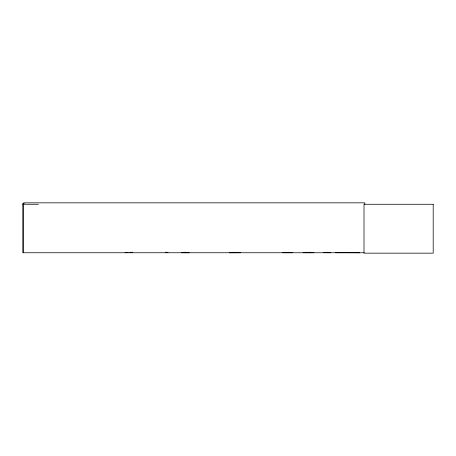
<?xml version="1.0" encoding="UTF-8"?>
<svg xmlns="http://www.w3.org/2000/svg" width="456" height="456" viewBox="0 0 456 456"><rect width="100%" height="100%" fill="white"/><g stroke="black" fill="none" stroke-linecap="round" stroke-linejoin="round"><path stroke-width="0.68" d="M188.921 252.749L181.585 252.732L181.591 252.345M359.482 252.362L359.493 252.738L346.246 252.533M359.459 252.738L346.212 252.738M188.921 252.698L188.921 252.345M229.602 252.749L240.489 252.709M235.33 252.687L235.376 252.345M303.086 252.698L313.956 252.709M303.445 252.698L303.474 252.379M229.807 252.698L229.841 252.379L229.875 252.749M307.618 252.698L307.657 252.379M24.225 203.353L22.8 203.353L22.8 252.749L364.105 252.749M22.8 204.271L38.441 204.271M283.005 252.43L292.142 252.43M336.038 252.43L345.163 252.43M282.988 252.561L292.159 252.55M336.021 252.55L345.186 252.561M346.212 252.63L359.493 252.63M282.994 252.721L292.148 252.721M323.287 252.647L330.617 252.732L330.617 252.345M336.026 252.721L345.175 252.721M313.677 252.647L313.631 252.749M364.817 204.271L364.817 202.84L23.604 202.84L23.604 252.749M327.077 252.242L327.077 252.749M326.827 252.242L326.827 252.749M323.287 252.345L323.287 252.749M313.517 252.345L313.517 252.749M310.895 252.242L310.895 252.749M310.747 252.242L310.747 252.749M310.04 252.242L310.04 252.749M309.823 252.242L309.846 252.749M309.322 252.345L309.322 252.749M307.703 252.345L307.703 252.749M307.19 252.242L307.167 252.749M306.968 252.242L306.968 252.749M306.278 252.242L306.278 252.749M306.13 252.242L306.13 252.749M303.497 252.345L303.497 252.749M303.388 252.345L303.388 252.749M240.226 252.345L240.226 252.749M237.029 252.242L237.029 252.749M236.841 252.242L236.841 252.749M234.72 252.345L234.72 252.749M233.255 252.242L233.255 252.749M233.067 252.242L233.067 252.749M185.375 252.242L185.387 252.749M185.125 252.242L185.13 252.749M185.102 252.139L185.028 252.749M184.093 252.139L184.093 252.749M167.819 252.139L167.819 252.749M166.81 252.139L166.81 252.749M165.802 252.139L165.802 252.749M132.24 252.139L132.24 252.749M131.231 252.139L131.231 252.749M130.815 252.139L130.815 252.749M129.025 252.345L129.025 252.749M127.503 252.345L127.503 252.749M127.087 252.345L127.116 252.749M126.7 252.345L126.7 252.749M125.149 252.345L125.149 252.749M433.2 204.271L364.013 204.271L364.013 253.16L433.2 253.16L433.2 204.271"/></g></svg>
